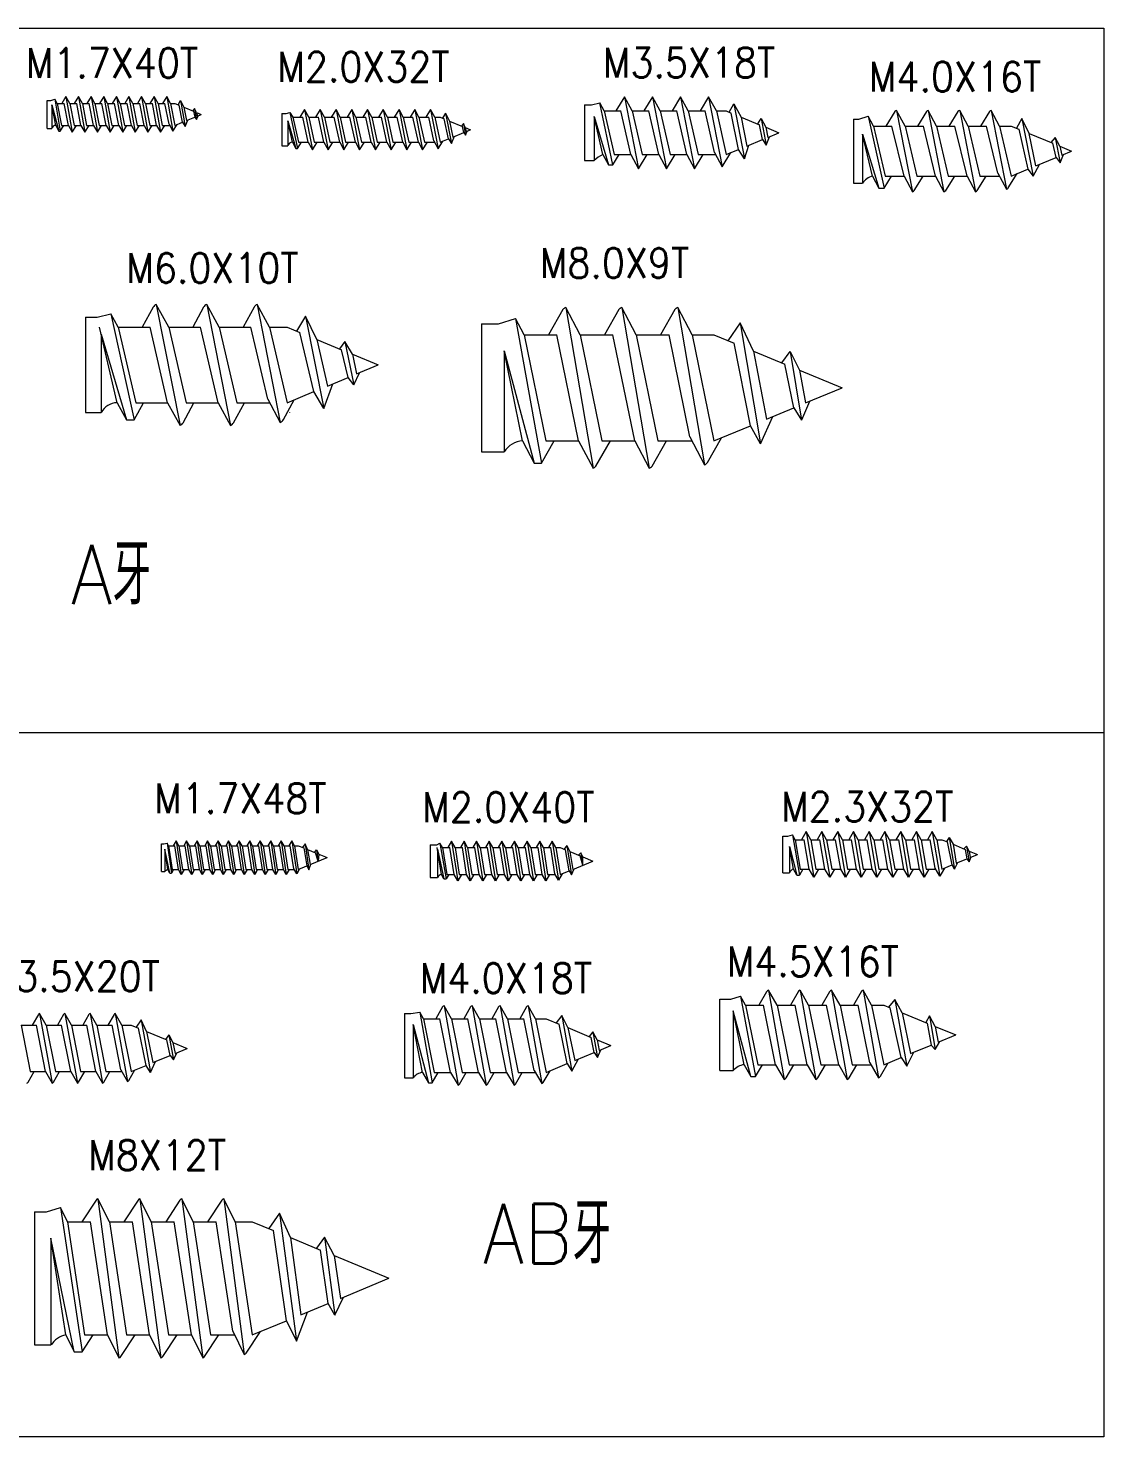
# Model space of a CAD drawing. Header units: millimetres. Extents: x 1190 to 1493, y 468 to 700.
# Drawn here: x 1227.9 to 1282, y 468.5 to 539.4 of the extents above; entities that cross this region are included whole.
import ezdxf

# ---------------------------------------------------------------- set-up
doc = ezdxf.new("R2010")
doc.units = ezdxf.units.MM
doc.styles.add('数字', font='txt.shx', dxfattribs={"width": 0.9, "height": 3, "bigfont": 'gbcbig.shx'})

msp = doc.modelspace()

# ---------------------------------------------------------------- linework, layer by layer
at = {"lineweight": 5, "ltscale": 0.5}
for p, q in [((1228.817, 535.752), (1229, 535.752)), ((1228.817, 534.352), (1228.817, 535.752)), ((1229, 535.752), (1229.193, 535.821)), ((1229.193, 535.821), (1229.473, 534.211)), ((1229.314, 535.602), (1229.664, 535.602)), ((1229.314, 535.602), (1229.529, 534.502)), ((1229.879, 534.502), (1229.664, 535.602)), ((1229.756, 535.952), (1230.073, 534.152)), ((1229.949, 535.602), (1230.299, 535.602)), ((1229.949, 535.602), (1230.164, 534.502)), ((1230.514, 534.502), (1230.299, 535.602)), ((1230.391, 535.952), (1230.708, 534.152)), ((1230.584, 535.602), (1230.934, 535.602)), ((1230.584, 535.602), (1230.799, 534.502)), ((1231.149, 534.502), (1230.934, 535.602)), ((1231.026, 535.952), (1231.343, 534.152)), ((1231.219, 535.602), (1231.434, 534.502)), ((1231.219, 535.602), (1231.569, 535.602)), ((1231.784, 534.502), (1231.569, 535.602)), ((1231.661, 535.952), (1231.978, 534.152)), ((1231.854, 535.602), (1232.204, 535.602)), ((1231.854, 535.602), (1232.069, 534.502)), ((1232.419, 534.502), (1232.204, 535.602)), ((1232.296, 535.952), (1232.613, 534.152)), ((1232.489, 535.602), (1232.839, 535.602)), ((1232.489, 535.602), (1232.704, 534.502)), ((1233.054, 534.502), (1232.839, 535.602)), ((1232.931, 535.952), (1233.248, 534.152)), ((1233.124, 535.602), (1233.339, 534.502)), ((1233.124, 535.602), (1233.474, 535.602)), ((1233.689, 534.502), (1233.474, 535.602)), ((1233.566, 535.952), (1233.883, 534.152)), ((1233.759, 535.602), (1234.109, 535.602)), ((1233.759, 535.602), (1233.974, 534.502)), ((1234.324, 534.502), (1234.109, 535.602)), ((1234.201, 535.952), (1234.518, 534.152)), ((1234.394, 535.602), (1234.744, 535.602)), ((1234.394, 535.602), (1234.609, 534.502)), ((1234.949, 534.555), (1234.744, 535.602)), ((1234.836, 535.952), (1235.144, 534.203)), ((1235.029, 535.602), (1235.244, 534.502)), ((1235.029, 535.602), (1235.244, 535.602)), ((1235.244, 535.602), (1235.46, 535.513)), ((1235.401, 535.537), (1235.527, 535.759)), ((1235.527, 535.759), (1235.758, 534.451)), ((1235.527, 535.759), (1235.695, 535.415)), ((1256.218, 535.528), (1256.633, 535.635)), ((1257.291, 532.513), (1256.633, 535.635)), ((1257.878, 535.938), (1258.583, 532.318)), ((1259.289, 535.938), (1259.994, 532.318)), ((1260.7, 535.938), (1261.405, 532.318)), ((1262.111, 535.938), (1262.797, 532.418)), ((1263.146, 535.167), (1263.381, 535.588)), ((1263.381, 535.588), (1263.922, 532.81)), ((1263.381, 535.588), (1263.742, 534.92)), ((1229.244, 534.502), (1229.044, 535.529)), ((1229.044, 535.529), (1229.044, 534.352)), ((1229.044, 535.529), (1229.405, 534.211)), ((1235.629, 534.662), (1235.46, 535.513)), ((1235.695, 535.415), (1236.187, 535.211)), ((1235.695, 535.415), (1235.819, 534.74)), ((1235.819, 534.74), (1236.249, 534.919)), ((1236.235, 535.347), (1236.148, 535.228)), ((1236.187, 535.211), (1236.249, 534.919)), ((1236.235, 535.347), (1236.333, 534.792)), ((1236.335, 535.15), (1236.235, 535.347)), ((1236.249, 534.919), (1236.333, 534.792)), ((1236.333, 534.792), (1236.416, 534.988)), ((1236.335, 535.15), (1236.572, 535.052)), ((1236.335, 535.15), (1236.372, 534.969)), ((1236.372, 534.969), (1236.572, 535.052)), ((1240.621, 535.094), (1240.846, 535.094)), ((1240.621, 535.094), (1240.621, 533.474)), ((1240.846, 535.094), (1241.025, 535.154)), ((1241.025, 535.154), (1241.187, 534.914)), ((1241.025, 535.154), (1241.413, 533.333)), ((1241.187, 534.914), (1241.678, 534.914)), ((1241.187, 534.914), (1241.46, 533.654)), ((1241.952, 533.654), (1241.678, 534.914)), ((1241.768, 535.304), (1242.164, 533.264)), ((1241.98, 534.914), (1242.471, 534.914)), ((1241.98, 534.914), (1242.253, 533.654)), ((1242.745, 533.654), (1242.471, 534.914)), ((1242.561, 535.304), (1242.957, 533.264)), ((1242.773, 534.914), (1243.264, 534.914)), ((1242.773, 534.914), (1243.046, 533.654)), ((1243.538, 533.654), (1243.264, 534.914)), ((1243.354, 535.304), (1243.75, 533.264)), ((1243.566, 534.914), (1243.839, 533.654)), ((1243.566, 534.914), (1244.057, 534.914)), ((1244.331, 533.654), (1244.057, 534.914)), ((1244.147, 535.304), (1244.543, 533.264)), ((1244.359, 534.914), (1244.85, 534.914)), ((1244.359, 534.914), (1244.632, 533.654)), ((1245.124, 533.654), (1244.85, 534.914)), ((1244.94, 535.304), (1245.336, 533.264)), ((1245.152, 534.914), (1245.643, 534.914)), ((1245.152, 534.914), (1245.425, 533.654)), ((1245.917, 533.654), (1245.643, 534.914)), ((1245.733, 535.304), (1246.129, 533.264)), ((1245.945, 534.914), (1246.218, 533.654)), ((1245.945, 534.914), (1246.436, 534.914)), ((1246.71, 533.654), (1246.436, 534.914)), ((1246.526, 535.304), (1246.922, 533.264)), ((1246.738, 534.914), (1247.229, 534.914)), ((1246.738, 534.914), (1247.011, 533.654)), ((1247.503, 533.654), (1247.229, 534.914)), ((1247.319, 535.304), (1247.715, 533.264)), ((1247.531, 534.914), (1248.022, 534.914)), ((1247.531, 534.914), (1247.804, 533.654)), ((1248.282, 533.717), (1248.022, 534.914)), ((1248.112, 535.304), (1248.497, 533.323)), ((1248.324, 534.914), (1248.597, 533.654)), ((1248.324, 534.914), (1248.597, 534.914)), ((1248.597, 534.914), (1248.804, 534.829)), ((1248.872, 535.108), (1248.716, 534.865)), ((1248.872, 535.108), (1249.169, 533.581)), ((1248.872, 535.108), (1249.065, 534.721)), ((1255.858, 535.528), (1256.218, 535.528)), ((1255.858, 535.528), (1255.858, 532.728)), ((1256.784, 533.028), (1256.348, 534.953)), ((1256.348, 534.953), (1256.348, 532.728)), ((1256.348, 534.953), (1257.066, 532.513)), ((1256.856, 535.228), (1257.697, 535.228)), ((1256.856, 535.228), (1257.354, 533.028)), ((1258.195, 533.028), (1257.697, 535.228)), ((1258.267, 535.228), (1259.108, 535.228)), ((1258.267, 535.228), (1258.765, 533.028)), ((1259.606, 533.028), (1259.108, 535.228)), ((1259.678, 535.228), (1260.176, 533.028)), ((1259.678, 535.228), (1260.519, 535.228)), ((1261.017, 533.028), (1260.519, 535.228)), ((1261.089, 535.228), (1261.587, 533.028)), ((1261.089, 535.228), (1261.93, 535.228)), ((1262.403, 533.138), (1261.93, 535.228)), ((1262.5, 535.228), (1262.998, 533.028)), ((1262.5, 535.228), (1262.998, 535.228)), ((1262.998, 535.228), (1263.252, 535.123)), ((1263.623, 533.287), (1263.252, 535.123)), ((1263.742, 534.92), (1264.67, 534.536)), ((1263.742, 534.92), (1264.029, 533.455)), ((1269.668, 534.817), (1270.151, 534.959)), ((1270.415, 534.467), (1270.151, 534.959)), ((1270.151, 534.959), (1270.95, 531.342)), ((1271.49, 535.194), (1271.038, 534.467)), ((1271.578, 535.257), (1272.371, 531.157)), ((1272.002, 534.467), (1271.578, 535.257)), ((1273.077, 535.194), (1272.625, 534.467)), ((1273.165, 535.257), (1273.958, 531.157)), ((1273.589, 534.467), (1273.165, 535.257)), ((1274.664, 535.194), (1274.212, 534.467)), ((1274.752, 535.257), (1275.545, 531.157)), ((1275.176, 534.467), (1274.752, 535.257)), ((1276.251, 535.194), (1275.799, 534.467)), ((1276.339, 535.257), (1277.107, 531.285)), ((1276.763, 534.467), (1276.339, 535.257)), ((1228.817, 534.352), (1229.044, 534.352)), ((1229.405, 534.211), (1229.473, 534.211)), ((1229.529, 534.502), (1229.879, 534.502)), ((1230.164, 534.502), (1230.514, 534.502)), ((1230.799, 534.502), (1231.149, 534.502)), ((1231.434, 534.502), (1231.784, 534.502)), ((1232.069, 534.502), (1232.419, 534.502)), ((1232.704, 534.502), (1233.054, 534.502)), ((1233.339, 534.502), (1233.689, 534.502)), ((1233.974, 534.502), (1234.324, 534.502)), ((1234.609, 534.502), (1234.978, 534.502)), ((1235.244, 534.502), (1235.629, 534.662)), ((1235.629, 534.662), (1235.758, 534.451)), ((1235.758, 534.451), (1235.889, 534.77)), ((1241.159, 533.654), (1240.926, 534.728)), ((1240.926, 534.728), (1240.926, 533.474)), ((1240.926, 534.728), (1241.333, 533.333)), ((1249.02, 533.829), (1248.804, 534.829)), ((1249.065, 534.721), (1249.721, 534.449)), ((1249.065, 534.721), (1249.229, 533.916)), ((1249.229, 533.916), (1249.794, 534.15)), ((1249.766, 534.588), (1249.679, 534.466)), ((1249.794, 534.15), (1249.721, 534.449)), ((1249.766, 534.588), (1249.878, 534.015)), ((1249.861, 534.391), (1249.766, 534.588)), ((1249.794, 534.15), (1249.878, 534.015)), ((1249.861, 534.391), (1250.118, 534.284)), ((1249.861, 534.391), (1249.904, 534.195)), ((1249.878, 534.015), (1249.951, 534.215)), ((1249.904, 534.195), (1250.118, 534.284)), ((1264.584, 534.571), (1264.75, 534.844)), ((1264.831, 533.787), (1264.67, 534.536)), ((1264.75, 534.844), (1265.01, 533.506)), ((1264.75, 534.844), (1264.984, 534.406)), ((1264.984, 534.406), (1265.654, 534.128)), ((1264.984, 534.406), (1265.093, 533.896)), ((1269.4, 534.817), (1269.668, 534.817)), ((1269.4, 534.817), (1269.4, 531.597)), ((1270.415, 534.467), (1271.34, 534.467)), ((1270.415, 534.467), (1270.998, 531.947)), ((1271.948, 531.947), (1271.34, 534.467)), ((1272.002, 534.467), (1272.585, 531.947)), ((1272.002, 534.467), (1272.927, 534.467)), ((1273.535, 531.947), (1272.927, 534.467)), ((1273.589, 534.467), (1274.172, 531.947)), ((1273.589, 534.467), (1274.514, 534.467)), ((1275.122, 531.947), (1274.514, 534.467)), ((1275.176, 534.467), (1275.759, 531.947)), ((1275.176, 534.467), (1276.101, 534.467)), ((1276.673, 532.096), (1276.101, 534.467)), ((1276.763, 534.467), (1277.346, 531.947)), ((1276.763, 534.467), (1277.346, 534.467)), ((1277.346, 534.467), (1277.731, 534.307)), ((1277.882, 534.841), (1277.61, 534.358)), ((1277.731, 534.307), (1278.181, 532.292)), ((1277.882, 534.841), (1278.443, 531.94)), ((1278.248, 534.093), (1277.882, 534.841)), ((1240.621, 533.474), (1240.926, 533.474)), ((1241.46, 533.654), (1241.952, 533.654)), ((1242.253, 533.654), (1242.745, 533.654)), ((1243.046, 533.654), (1243.538, 533.654)), ((1243.839, 533.654), (1244.331, 533.654)), ((1244.632, 533.654), (1245.124, 533.654)), ((1245.425, 533.654), (1245.917, 533.654)), ((1246.218, 533.654), (1246.71, 533.654)), ((1247.011, 533.654), (1247.503, 533.654)), ((1247.804, 533.654), (1248.316, 533.654)), ((1248.597, 533.654), (1249.02, 533.829)), ((1249.02, 533.829), (1249.169, 533.581)), ((1249.169, 533.581), (1249.319, 533.953)), ((1263.922, 532.81), (1264.137, 533.5)), ((1264.029, 533.455), (1264.831, 533.787)), ((1264.831, 533.787), (1265.01, 533.506)), ((1265.01, 533.506), (1265.172, 533.929)), ((1265.093, 533.896), (1265.654, 534.128)), ((1270.361, 531.947), (1269.85, 534.063)), ((1269.85, 534.063), (1269.85, 531.597)), ((1269.85, 534.063), (1270.685, 531.342)), ((1278.248, 534.093), (1279.434, 533.602)), ((1278.588, 532.461), (1278.248, 534.093)), ((1279.556, 533.894), (1279.342, 533.64)), ((1279.602, 532.881), (1279.434, 533.602)), ((1279.556, 533.894), (1279.804, 532.614)), ((1279.789, 533.455), (1279.556, 533.894)), ((1279.789, 533.455), (1280.388, 533.207)), ((1279.789, 533.455), (1279.901, 533.005)), ((1241.333, 533.333), (1241.413, 533.333)), ((1255.858, 532.728), (1256.348, 532.728)), ((1257.354, 533.028), (1258.195, 533.028)), ((1258.765, 533.028), (1259.606, 533.028)), ((1260.176, 533.028), (1261.017, 533.028)), ((1261.587, 533.028), (1262.463, 533.028)), ((1262.998, 533.028), (1263.623, 533.287)), ((1263.922, 532.81), (1263.623, 533.287)), ((1278.588, 532.461), (1279.602, 532.881)), ((1279.602, 532.881), (1279.804, 532.614)), ((1279.804, 532.614), (1279.977, 533.036)), ((1279.901, 533.005), (1280.388, 533.207)), ((1257.066, 532.513), (1257.291, 532.513)), ((1276.673, 532.096), (1277.107, 531.285)), ((1277.196, 531.348), (1277.647, 532.075)), ((1277.346, 531.947), (1278.181, 532.292)), ((1278.181, 532.292), (1278.443, 531.94)), ((1278.443, 531.94), (1278.772, 532.537)), ((1269.4, 531.597), (1269.85, 531.597)), ((1270.361, 531.947), (1270.685, 531.342)), ((1270.685, 531.342), (1270.95, 531.342)), ((1270.95, 531.342), (1271.324, 531.947)), ((1270.998, 531.947), (1271.948, 531.947)), ((1271.948, 531.947), (1272.371, 531.157)), ((1272.46, 531.219), (1272.911, 531.947)), ((1272.585, 531.947), (1273.535, 531.947)), ((1273.535, 531.947), (1273.958, 531.157)), ((1274.047, 531.219), (1274.498, 531.947)), ((1274.172, 531.947), (1275.122, 531.947)), ((1275.122, 531.947), (1275.545, 531.157)), ((1275.634, 531.219), (1276.085, 531.947)), ((1275.759, 531.947), (1276.753, 531.947)), ((1231.334, 524.841), (1232.024, 525.007)), ((1232.39, 524.337), (1232.024, 525.007)), ((1232.024, 525.007), (1233.194, 519.672)), ((1234.147, 525.345), (1233.601, 524.337)), ((1234.303, 525.487), (1235.501, 519.387)), ((1234.93, 524.337), (1234.303, 525.487)), ((1236.687, 525.345), (1236.141, 524.337)), ((1236.843, 525.487), (1238.041, 519.387)), ((1237.47, 524.337), (1236.843, 525.487)), ((1239.227, 525.345), (1238.681, 524.337)), ((1239.383, 525.487), (1240.55, 519.543)), ((1240.01, 524.337), (1239.383, 525.487)), ((1254.773, 525.222), (1254.049, 523.953)), ((1254.922, 525.333), (1256.291, 517.233)), ((1255.646, 523.953), (1254.922, 525.333)), ((1257.595, 525.222), (1256.871, 523.953)), ((1257.744, 525.333), (1259.113, 517.233)), ((1258.468, 523.953), (1257.744, 525.333)), ((1260.417, 525.222), (1259.693, 523.953)), ((1260.566, 525.333), (1261.905, 517.411)), ((1261.29, 523.953), (1260.566, 525.333)), ((1230.74, 524.837), (1231.335, 524.837)), ((1230.74, 524.837), (1230.74, 520.037)), ((1231.335, 524.837), (1231.334, 524.841)), ((1232.334, 520.537), (1231.451, 524.337)), ((1232.39, 524.337), (1233.991, 524.337)), ((1232.39, 524.337), (1233.273, 520.537)), ((1233.875, 524.837), (1233.874, 524.841)), ((1234.874, 520.537), (1233.991, 524.337)), ((1234.93, 524.337), (1236.531, 524.337)), ((1234.93, 524.337), (1235.813, 520.537)), ((1236.415, 524.837), (1236.414, 524.841)), ((1237.414, 520.537), (1236.531, 524.337)), ((1237.47, 524.337), (1238.353, 520.537)), ((1237.47, 524.337), (1239.071, 524.337)), ((1238.955, 524.837), (1238.954, 524.841)), ((1239.914, 520.711), (1239.071, 524.337)), ((1240.01, 524.337), (1240.893, 520.537)), ((1240.01, 524.337), (1240.893, 524.337)), ((1240.893, 524.337), (1241.539, 524.069)), ((1241.821, 524.886), (1241.36, 524.144)), ((1241.821, 524.886), (1242.733, 520.246)), ((1242.381, 523.721), (1241.821, 524.886)), ((1250.68, 524.503), (1251.541, 524.503)), ((1250.68, 524.503), (1250.68, 518.063)), ((1251.541, 524.503), (1252.391, 524.778)), ((1252.824, 523.953), (1252.391, 524.778)), ((1252.391, 524.778), (1253.7, 517.487)), ((1263.693, 524.563), (1263.087, 523.66)), ((1263.693, 524.563), (1264.722, 518.47)), ((1264.368, 523.13), (1263.693, 524.563)), ((1231.533, 523.984), (1231.533, 520.037)), ((1231.533, 523.984), (1232.806, 519.672)), ((1242.245, 521.097), (1241.539, 524.069)), ((1242.381, 523.721), (1243.635, 523.201)), ((1242.381, 523.721), (1242.918, 521.376)), ((1243.79, 523.615), (1243.531, 523.244)), ((1243.79, 523.615), (1244.245, 521.441)), ((1244.178, 522.976), (1243.79, 523.615)), ((1252.824, 523.953), (1254.475, 523.953)), ((1252.824, 523.953), (1253.916, 518.613)), ((1255.567, 518.613), (1254.475, 523.953)), ((1255.646, 523.953), (1257.297, 523.953)), ((1255.646, 523.953), (1256.738, 518.613)), ((1258.389, 518.613), (1257.297, 523.953)), ((1258.468, 523.953), (1260.119, 523.953)), ((1258.468, 523.953), (1259.56, 518.613)), ((1261.17, 518.811), (1260.119, 523.953)), ((1261.29, 523.953), (1262.382, 518.613)), ((1261.29, 523.953), (1262.382, 523.953)), ((1262.382, 523.953), (1263.401, 523.53)), ((1264.225, 519.376), (1263.401, 523.53)), ((1243.967, 521.81), (1243.635, 523.201)), ((1244.178, 522.976), (1245.48, 522.437)), ((1244.178, 522.976), (1244.391, 521.986)), ((1252.745, 518.613), (1251.819, 523.143)), ((1251.819, 523.143), (1251.819, 518.063)), ((1251.819, 523.143), (1253.335, 517.487)), ((1264.368, 523.13), (1265.941, 522.478)), ((1264.368, 523.13), (1265.031, 519.71)), ((1265.789, 522.542), (1266.211, 523.115)), ((1266.211, 523.115), (1266.794, 519.664)), ((1266.211, 523.115), (1266.692, 522.167)), ((1244.391, 521.986), (1245.48, 522.437)), ((1266.409, 520.281), (1265.941, 522.478)), ((1266.692, 522.167), (1268.828, 521.283)), ((1266.692, 522.167), (1266.991, 520.522)), ((1242.733, 520.246), (1243.186, 521.487)), ((1242.918, 521.376), (1243.967, 521.81)), ((1244.245, 521.441), (1243.967, 521.81)), ((1244.245, 521.441), (1244.535, 522.046)), ((1239.914, 520.711), (1240.55, 519.543)), ((1240.706, 519.685), (1241.247, 520.684)), ((1240.893, 520.537), (1242.245, 521.097)), ((1242.733, 520.246), (1242.245, 521.097)), ((1266.991, 520.522), (1268.828, 521.283)), ((1230.74, 520.037), (1231.533, 520.037)), ((1232.334, 520.537), (1232.806, 519.672)), ((1233.194, 519.672), (1233.663, 520.537)), ((1233.273, 520.537), (1234.874, 520.537)), ((1233.389, 520.037), (1233.39, 520.033)), ((1234.874, 520.537), (1235.501, 519.387)), ((1235.657, 519.529), (1236.203, 520.537)), ((1235.813, 520.537), (1237.414, 520.537)), ((1235.929, 520.037), (1235.93, 520.033)), ((1237.414, 520.537), (1238.041, 519.387)), ((1238.197, 519.529), (1238.743, 520.537)), ((1238.353, 520.537), (1240.009, 520.537)), ((1238.469, 520.037), (1238.47, 520.033)), ((1241.009, 520.037), (1241.01, 520.033)), ((1265.031, 519.71), (1266.409, 520.281)), ((1266.409, 520.281), (1266.794, 519.664)), ((1267.187, 520.603), (1266.794, 519.664)), ((1232.806, 519.672), (1233.194, 519.672)), ((1262.382, 518.613), (1264.225, 519.376)), ((1264.722, 518.47), (1264.225, 519.376)), ((1264.722, 518.47), (1265.341, 519.838)), ((1252.745, 518.613), (1253.335, 517.487)), ((1253.7, 517.487), (1254.342, 518.613)), ((1253.916, 518.613), (1255.567, 518.613)), ((1255.567, 518.613), (1256.291, 517.233)), ((1256.44, 517.343), (1257.164, 518.613)), ((1256.738, 518.613), (1258.389, 518.613)), ((1258.389, 518.613), (1259.113, 517.233)), ((1259.262, 517.343), (1259.986, 518.613)), ((1259.56, 518.613), (1261.274, 518.613)), ((1261.17, 518.811), (1261.905, 517.411)), ((1262.054, 517.522), (1262.767, 518.772)), ((1250.68, 518.063), (1251.819, 518.063)), ((1253.335, 517.487), (1253.7, 517.487)), ((1265.851, 498.71), (1266.097, 498.71)), ((1265.851, 496.87), (1265.851, 498.71)), ((1266.097, 498.71), (1266.328, 498.77)), ((1266.328, 498.77), (1266.684, 496.75)), ((1267.023, 498.94), (1267.413, 496.64)), ((1267.816, 498.94), (1268.206, 496.64)), ((1268.609, 498.94), (1268.999, 496.64)), ((1269.402, 498.94), (1269.792, 496.64)), ((1270.195, 498.94), (1270.585, 496.64)), ((1270.988, 498.94), (1271.378, 496.64)), ((1271.781, 498.94), (1272.171, 496.64)), ((1272.574, 498.94), (1272.964, 496.64)), ((1273.367, 498.94), (1273.748, 496.694)), ((1234.575, 498.33), (1234.688, 498.33)), ((1234.575, 496.93), (1234.575, 498.33)), ((1234.688, 498.33), (1234.847, 498.355)), ((1234.887, 497.03), (1234.73, 498.057)), ((1234.73, 498.057), (1234.73, 496.93)), ((1234.994, 496.846), (1234.73, 498.057)), ((1234.847, 498.355), (1235.07, 496.846)), ((1234.919, 498.23), (1235.232, 498.23)), ((1234.919, 498.23), (1235.103, 497.03)), ((1235.416, 497.03), (1235.232, 498.23)), ((1235.304, 498.48), (1235.561, 496.78)), ((1235.448, 498.23), (1235.761, 498.23)), ((1235.448, 498.23), (1235.632, 497.03)), ((1235.945, 497.03), (1235.761, 498.23)), ((1235.833, 498.48), (1236.09, 496.78)), ((1235.977, 498.23), (1236.29, 498.23)), ((1235.977, 498.23), (1236.161, 497.03)), ((1236.474, 497.03), (1236.29, 498.23)), ((1236.362, 498.48), (1236.619, 496.78)), ((1236.506, 498.23), (1236.69, 497.03)), ((1236.506, 498.23), (1236.819, 498.23)), ((1237.003, 497.03), (1236.819, 498.23)), ((1236.891, 498.48), (1237.148, 496.78)), ((1237.035, 498.23), (1237.348, 498.23)), ((1237.035, 498.23), (1237.219, 497.03)), ((1237.532, 497.03), (1237.348, 498.23)), ((1237.42, 498.48), (1237.677, 496.78)), ((1237.564, 498.23), (1237.877, 498.23)), ((1237.564, 498.23), (1237.748, 497.03)), ((1238.061, 497.03), (1237.877, 498.23)), ((1237.949, 498.48), (1238.206, 496.78)), ((1238.093, 498.23), (1238.277, 497.03)), ((1238.093, 498.23), (1238.406, 498.23)), ((1238.59, 497.03), (1238.406, 498.23)), ((1238.478, 498.48), (1238.735, 496.78)), ((1238.622, 498.23), (1238.935, 498.23)), ((1238.622, 498.23), (1238.806, 497.03)), ((1239.119, 497.03), (1238.935, 498.23)), ((1239.007, 498.48), (1239.264, 496.78)), ((1239.151, 498.23), (1239.464, 498.23)), ((1239.151, 498.23), (1239.335, 497.03)), ((1239.648, 497.03), (1239.464, 498.23)), ((1239.536, 498.48), (1239.793, 496.78)), ((1239.68, 498.23), (1239.864, 497.03)), ((1239.68, 498.23), (1239.993, 498.23)), ((1240.177, 497.03), (1239.993, 498.23)), ((1240.065, 498.48), (1240.322, 496.78)), ((1240.209, 498.23), (1240.522, 498.23)), ((1240.209, 498.23), (1240.393, 497.03)), ((1240.706, 497.03), (1240.522, 498.23)), ((1240.594, 498.48), (1240.851, 496.78)), ((1240.738, 498.23), (1241.051, 498.23)), ((1240.738, 498.23), (1240.922, 497.03)), ((1241.231, 497.06), (1241.051, 498.23)), ((1241.123, 498.48), (1241.375, 496.81)), ((1241.267, 498.23), (1241.451, 497.03)), ((1241.267, 498.23), (1241.451, 498.23)), ((1241.451, 498.23), (1241.725, 498.117)), ((1241.795, 498.318), (1241.667, 498.141)), ((1241.725, 498.117), (1241.881, 497.208)), ((1241.795, 498.318), (1241.992, 497.014)), ((1241.926, 498.033), (1241.795, 498.318)), ((1241.926, 498.033), (1242.329, 497.867)), ((1241.926, 498.033), (1242.049, 497.278)), ((1242.27, 497.891), (1242.369, 498.016)), ((1242.369, 498.016), (1242.456, 497.446)), ((1242.369, 498.016), (1242.481, 497.804)), ((1248.099, 498.275), (1248.423, 498.275)), ((1248.099, 498.275), (1248.099, 496.635)), ((1248.423, 498.275), (1248.588, 498.348)), ((1248.659, 496.775), (1248.445, 498.135)), ((1248.458, 498.049), (1248.458, 496.635)), ((1248.458, 498.049), (1248.783, 496.56)), ((1248.588, 498.348), (1248.905, 496.56)), ((1248.711, 498.135), (1249.08, 498.135)), ((1248.711, 498.135), (1248.926, 496.775)), ((1249.294, 496.775), (1249.08, 498.135)), ((1249.162, 498.455), (1249.479, 496.455)), ((1249.346, 498.135), (1249.715, 498.135)), ((1249.346, 498.135), (1249.561, 496.775)), ((1249.929, 496.775), (1249.715, 498.135)), ((1249.797, 498.455), (1250.114, 496.455)), ((1249.981, 498.135), (1250.35, 498.135)), ((1249.981, 498.135), (1250.196, 496.775)), ((1250.564, 496.775), (1250.35, 498.135)), ((1250.432, 498.455), (1250.749, 496.455)), ((1250.616, 498.135), (1250.831, 496.775)), ((1250.616, 498.135), (1250.985, 498.135)), ((1251.199, 496.775), (1250.985, 498.135)), ((1251.067, 498.455), (1251.384, 496.455)), ((1251.251, 498.135), (1251.62, 498.135)), ((1251.251, 498.135), (1251.466, 496.775)), ((1251.834, 496.775), (1251.62, 498.135)), ((1251.702, 498.455), (1252.019, 496.455)), ((1251.886, 498.135), (1252.255, 498.135)), ((1251.886, 498.135), (1252.101, 496.775)), ((1252.469, 496.775), (1252.255, 498.135)), ((1252.337, 498.455), (1252.654, 496.455)), ((1252.521, 498.135), (1252.736, 496.775)), ((1252.521, 498.135), (1252.89, 498.135)), ((1253.104, 496.775), (1252.89, 498.135)), ((1252.972, 498.455), (1253.289, 496.455)), ((1253.156, 498.135), (1253.525, 498.135)), ((1253.156, 498.135), (1253.371, 496.775)), ((1253.739, 496.775), (1253.525, 498.135)), ((1253.607, 498.455), (1253.924, 496.455)), ((1253.791, 498.135), (1254.16, 498.135)), ((1253.791, 498.135), (1254.006, 496.775)), ((1254.368, 496.816), (1254.16, 498.135)), ((1254.242, 498.455), (1254.552, 496.496)), ((1254.426, 498.135), (1254.641, 496.775)), ((1254.426, 498.135), (1254.641, 498.135)), ((1254.641, 498.135), (1254.903, 498.026)), ((1254.975, 498.245), (1254.847, 498.049)), ((1255.093, 496.962), (1254.903, 498.026)), ((1254.975, 498.245), (1255.21, 496.762)), ((1254.975, 498.245), (1255.12, 497.936)), ((1266.383, 497.05), (1266.186, 498.192)), ((1266.186, 498.192), (1266.186, 496.87)), ((1266.186, 498.192), (1266.557, 496.75)), ((1266.466, 498.53), (1266.921, 498.53)), ((1266.466, 498.53), (1266.722, 497.05)), ((1267.176, 497.05), (1266.921, 498.53)), ((1267.259, 498.53), (1267.714, 498.53)), ((1267.259, 498.53), (1267.515, 497.05)), ((1267.969, 497.05), (1267.714, 498.53)), ((1268.052, 498.53), (1268.507, 498.53)), ((1268.052, 498.53), (1268.308, 497.05)), ((1268.762, 497.05), (1268.507, 498.53)), ((1268.845, 498.53), (1269.101, 497.05)), ((1268.845, 498.53), (1269.3, 498.53)), ((1269.555, 497.05), (1269.3, 498.53)), ((1269.638, 498.53), (1270.093, 498.53)), ((1269.638, 498.53), (1269.894, 497.05)), ((1270.348, 497.05), (1270.093, 498.53)), ((1270.431, 498.53), (1270.687, 497.05)), ((1270.431, 498.53), (1270.886, 498.53)), ((1271.141, 497.05), (1270.886, 498.53)), ((1271.224, 498.53), (1271.48, 497.05)), ((1271.224, 498.53), (1271.679, 498.53)), ((1271.934, 497.05), (1271.679, 498.53)), ((1272.017, 498.53), (1272.472, 498.53)), ((1272.017, 498.53), (1272.273, 497.05)), ((1272.727, 497.05), (1272.472, 498.53)), ((1272.81, 498.53), (1273.265, 498.53)), ((1272.81, 498.53), (1273.066, 497.05)), ((1273.511, 497.105), (1273.265, 498.53)), ((1273.603, 498.53), (1273.859, 497.05)), ((1273.603, 498.53), (1273.859, 498.53)), ((1273.859, 498.53), (1274.137, 498.415)), ((1274.226, 498.639), (1274.08, 498.438)), ((1274.372, 497.263), (1274.137, 498.415)), ((1274.226, 498.639), (1274.497, 497.047)), ((1274.226, 498.639), (1274.42, 498.298)), ((1274.42, 498.298), (1275.033, 498.044)), ((1274.42, 498.298), (1274.574, 497.346)), ((1275.094, 498.197), (1274.953, 498.077)), ((1275.033, 498.044), (1275.11, 497.568)), ((1275.094, 498.197), (1275.228, 497.41)), ((1275.236, 497.959), (1275.094, 498.197)), ((1241.992, 497.014), (1242.091, 497.295)), ((1242.049, 497.278), (1242.9, 497.63)), ((1242.456, 497.446), (1242.329, 497.867)), ((1242.481, 497.804), (1242.456, 497.446)), ((1242.481, 497.804), (1242.9, 497.63)), ((1255.12, 497.936), (1255.649, 497.717)), ((1255.12, 497.936), (1255.268, 497.035)), ((1255.268, 497.035), (1256.282, 497.455)), ((1255.564, 497.752), (1255.67, 497.863)), ((1255.775, 497.245), (1255.649, 497.717)), ((1255.67, 497.863), (1255.769, 497.242)), ((1255.787, 497.66), (1255.67, 497.863)), ((1255.775, 497.245), (1255.787, 497.66)), ((1255.787, 497.66), (1256.282, 497.455)), ((1273.859, 497.05), (1274.372, 497.263)), ((1274.497, 497.047), (1274.372, 497.263)), ((1274.497, 497.047), (1274.658, 497.381)), ((1274.574, 497.346), (1275.11, 497.568)), ((1275.11, 497.568), (1275.228, 497.41)), ((1275.228, 497.41), (1275.337, 497.662)), ((1275.236, 497.959), (1275.645, 497.79)), ((1275.236, 497.959), (1275.273, 497.636)), ((1275.273, 497.636), (1275.645, 497.79)), ((1234.575, 496.93), (1234.73, 496.93)), ((1234.994, 496.846), (1235.07, 496.846)), ((1235.103, 497.03), (1235.416, 497.03)), ((1235.632, 497.03), (1235.945, 497.03)), ((1236.161, 497.03), (1236.474, 497.03)), ((1236.69, 497.03), (1237.003, 497.03)), ((1237.219, 497.03), (1237.532, 497.03)), ((1237.748, 497.03), (1238.061, 497.03)), ((1238.277, 497.03), (1238.59, 497.03)), ((1238.806, 497.03), (1239.119, 497.03)), ((1239.335, 497.03), (1239.648, 497.03)), ((1239.864, 497.03), (1240.177, 497.03)), ((1240.393, 497.03), (1240.706, 497.03)), ((1240.922, 497.03), (1241.248, 497.03)), ((1241.451, 497.03), (1241.881, 497.208)), ((1241.881, 497.208), (1241.992, 497.014)), ((1248.099, 496.635), (1248.458, 496.635)), ((1248.783, 496.56), (1248.905, 496.56)), ((1248.926, 496.775), (1249.294, 496.775)), ((1249.561, 496.775), (1249.929, 496.775)), ((1250.196, 496.775), (1250.564, 496.775)), ((1250.831, 496.775), (1251.199, 496.775)), ((1251.466, 496.775), (1251.834, 496.775)), ((1252.101, 496.775), (1252.469, 496.775)), ((1252.736, 496.775), (1253.104, 496.775)), ((1253.371, 496.775), (1253.739, 496.775)), ((1254.006, 496.775), (1254.391, 496.775)), ((1254.641, 496.775), (1255.093, 496.962)), ((1255.093, 496.962), (1255.21, 496.762)), ((1255.21, 496.762), (1255.344, 497.066)), ((1265.851, 496.87), (1266.186, 496.87)), ((1266.557, 496.75), (1266.684, 496.75)), ((1266.722, 497.05), (1267.176, 497.05)), ((1267.515, 497.05), (1267.969, 497.05)), ((1268.308, 497.05), (1268.762, 497.05)), ((1269.101, 497.05), (1269.555, 497.05)), ((1269.894, 497.05), (1270.348, 497.05)), ((1270.687, 497.05), (1271.141, 497.05)), ((1271.48, 497.05), (1271.934, 497.05)), ((1272.273, 497.05), (1272.727, 497.05)), ((1273.066, 497.05), (1273.543, 497.05)), ((1265.026, 490.87), (1264.639, 490.201)), ((1265.125, 490.951), (1265.918, 486.451)), ((1265.558, 490.201), (1265.125, 490.951)), ((1266.613, 490.87), (1266.226, 490.201)), ((1266.712, 490.951), (1267.505, 486.451)), ((1267.145, 490.201), (1266.712, 490.951)), ((1268.2, 490.87), (1267.813, 490.201)), ((1268.299, 490.951), (1269.092, 486.451)), ((1268.732, 490.201), (1268.299, 490.951)), ((1269.787, 490.87), (1269.4, 490.201)), ((1269.886, 490.951), (1270.662, 486.545)), ((1270.319, 490.201), (1269.886, 490.951)), ((1248.79, 490.165), (1249.495, 486.165)), ((1249.165, 489.515), (1248.79, 490.165)), ((1250.201, 490.165), (1250.906, 486.165)), ((1250.576, 489.515), (1250.201, 490.165)), ((1251.612, 490.165), (1252.317, 486.165)), ((1251.987, 489.515), (1251.612, 490.165)), ((1253.023, 490.165), (1253.713, 486.249)), ((1253.398, 489.515), (1253.023, 490.165)), ((1262.672, 490.501), (1263.226, 490.501)), ((1262.672, 486.901), (1262.672, 490.501)), ((1263.226, 490.501), (1263.711, 490.651)), ((1263.971, 490.201), (1263.711, 490.651)), ((1263.711, 490.651), (1264.474, 486.607)), ((1263.971, 490.201), (1264.874, 490.201)), ((1263.971, 490.201), (1264.582, 487.201)), ((1265.485, 487.201), (1264.874, 490.201)), ((1265.558, 490.201), (1266.461, 490.201)), ((1265.558, 490.201), (1266.169, 487.201)), ((1267.072, 487.201), (1266.461, 490.201)), ((1267.145, 490.201), (1268.048, 490.201)), ((1267.145, 490.201), (1267.756, 487.201)), ((1268.659, 487.201), (1268.048, 490.201)), ((1268.732, 490.201), (1269.343, 487.201)), ((1268.732, 490.201), (1269.635, 490.201)), ((1270.225, 487.301), (1269.635, 490.201)), ((1270.319, 490.201), (1270.93, 487.201)), ((1270.319, 490.201), (1270.93, 490.201)), ((1270.93, 490.201), (1271.254, 490.066)), ((1271.491, 490.487), (1271.171, 490.101)), ((1271.491, 490.487), (1272.083, 487.13)), ((1271.851, 489.819), (1271.491, 490.487)), ((1228.371, 489.727), (1228.063, 489.194)), ((1228.433, 489.774), (1229.064, 486.274)), ((1228.768, 489.194), (1228.433, 489.774)), ((1229.641, 489.727), (1229.333, 489.194)), ((1229.703, 489.774), (1230.334, 486.274)), ((1230.038, 489.194), (1229.703, 489.774)), ((1230.911, 489.727), (1230.603, 489.194)), ((1230.973, 489.774), (1231.604, 486.274)), ((1231.308, 489.194), (1230.973, 489.774)), ((1232.181, 489.727), (1231.873, 489.194)), ((1232.243, 489.774), (1232.86, 486.354)), ((1232.578, 489.194), (1232.243, 489.774)), ((1233.538, 489.467), (1233.295, 489.087)), ((1233.538, 489.467), (1234.017, 486.81)), ((1233.821, 488.869), (1233.538, 489.467)), ((1246.798, 489.785), (1247.118, 489.785)), ((1246.798, 489.785), (1246.798, 486.545)), ((1247.118, 489.785), (1247.566, 489.84)), ((1247.754, 489.515), (1247.566, 489.84)), ((1247.566, 489.84), (1248.192, 486.281)), ((1247.754, 489.515), (1248.583, 489.515)), ((1247.754, 489.515), (1248.291, 486.815)), ((1248.716, 490.109), (1248.373, 489.515)), ((1249.119, 486.815), (1248.583, 489.515)), ((1249.165, 489.515), (1249.994, 489.515)), ((1249.165, 489.515), (1249.702, 486.815)), ((1250.127, 490.109), (1249.784, 489.515)), ((1250.53, 486.815), (1249.994, 489.515)), ((1250.576, 489.515), (1251.113, 486.815)), ((1250.576, 489.515), (1251.405, 489.515)), ((1251.538, 490.109), (1251.195, 489.515)), ((1251.941, 486.815), (1251.405, 489.515)), ((1251.987, 489.515), (1252.816, 489.515)), ((1251.987, 489.515), (1252.524, 486.815)), ((1252.949, 490.109), (1252.606, 489.515)), ((1253.335, 486.904), (1252.816, 489.515)), ((1253.398, 489.515), (1253.935, 486.815)), ((1253.398, 489.515), (1253.935, 489.515)), ((1253.935, 489.515), (1254.584, 489.246)), ((1254.73, 489.676), (1254.436, 489.307)), ((1254.73, 489.676), (1255.222, 486.883)), ((1255.018, 489.066), (1254.73, 489.676)), ((1263.898, 487.201), (1263.344, 489.92)), ((1263.344, 489.92), (1263.344, 486.901)), ((1264.24, 486.607), (1263.344, 489.92)), ((1271.812, 487.566), (1271.254, 490.066)), ((1271.851, 489.819), (1273.114, 489.296)), ((1271.851, 489.819), (1272.275, 487.758)), ((1273.224, 489.661), (1273.052, 489.322)), ((1273.224, 489.661), (1273.523, 487.962)), ((1273.516, 489.129), (1273.224, 489.661)), ((1227.498, 489.194), (1228.27, 489.194)), ((1227.498, 489.194), (1227.958, 486.854)), ((1228.73, 486.854), (1228.27, 489.194)), ((1228.768, 489.194), (1229.54, 489.194)), ((1228.768, 489.194), (1229.228, 486.854)), ((1230, 486.854), (1229.54, 489.194)), ((1230.038, 489.194), (1230.498, 486.854)), ((1230.038, 489.194), (1230.81, 489.194)), ((1231.27, 486.854), (1230.81, 489.194)), ((1231.308, 489.194), (1231.768, 486.854)), ((1231.308, 489.194), (1232.08, 489.194)), ((1232.523, 486.937), (1232.08, 489.194)), ((1232.578, 489.194), (1233.038, 486.854)), ((1232.578, 489.194), (1233.038, 489.194)), ((1233.038, 489.194), (1233.417, 489.037)), ((1233.796, 487.167), (1233.417, 489.037)), ((1233.821, 488.869), (1234.842, 488.446)), ((1233.821, 488.869), (1234.139, 487.309)), ((1247.708, 486.815), (1247.23, 489.219)), ((1247.23, 489.219), (1247.23, 486.545)), ((1247.23, 489.219), (1248.017, 486.281)), ((1254.995, 487.254), (1254.584, 489.246)), ((1255.018, 489.066), (1256.204, 488.575)), ((1255.018, 489.066), (1255.372, 487.41)), ((1256.285, 488.861), (1256.106, 488.616)), ((1256.285, 488.861), (1256.512, 487.57)), ((1256.503, 488.451), (1256.285, 488.861)), ((1273.114, 489.296), (1273.318, 488.19)), ((1273.516, 489.129), (1274.551, 488.701)), ((1273.516, 489.129), (1273.664, 488.333)), ((1234.945, 488.708), (1234.777, 488.473)), ((1235.001, 487.666), (1234.842, 488.446)), ((1234.945, 488.708), (1235.172, 487.447)), ((1234.945, 488.708), (1235.135, 488.325)), ((1235.135, 488.325), (1235.863, 488.024)), ((1235.135, 488.325), (1235.248, 487.769)), ((1256.347, 487.814), (1256.204, 488.575)), ((1256.503, 488.451), (1257.194, 488.165)), ((1256.503, 488.451), (1256.6, 487.919)), ((1256.6, 487.919), (1257.194, 488.165)), ((1272.275, 487.758), (1273.318, 488.19)), ((1273.318, 488.19), (1273.523, 487.962)), ((1273.523, 487.962), (1273.758, 488.372)), ((1273.664, 488.333), (1274.551, 488.701)), ((1234.017, 486.81), (1234.271, 487.364)), ((1234.139, 487.309), (1235.001, 487.666)), ((1235.001, 487.666), (1235.172, 487.447)), ((1235.172, 487.447), (1235.336, 487.805)), ((1235.248, 487.769), (1235.863, 488.024)), ((1255.222, 486.883), (1255.564, 487.49)), ((1255.372, 487.41), (1256.347, 487.814)), ((1256.347, 487.814), (1256.512, 487.57)), ((1256.512, 487.57), (1256.693, 487.957)), ((1270.93, 487.201), (1271.812, 487.566)), ((1271.812, 487.566), (1272.083, 487.13)), ((1272.083, 487.13), (1272.443, 487.827)), ((1227.856, 486.32), (1228.164, 486.854)), ((1227.958, 486.854), (1228.73, 486.854)), ((1228.73, 486.854), (1229.064, 486.274)), ((1229.126, 486.32), (1229.434, 486.854)), ((1229.228, 486.854), (1230, 486.854)), ((1230, 486.854), (1230.334, 486.274)), ((1230.396, 486.32), (1230.704, 486.854)), ((1230.498, 486.854), (1231.27, 486.854)), ((1231.27, 486.854), (1231.604, 486.274)), ((1231.666, 486.32), (1231.974, 486.854)), ((1231.768, 486.854), (1232.571, 486.854)), ((1232.523, 486.937), (1232.86, 486.354)), ((1232.922, 486.4), (1233.23, 486.934)), ((1233.038, 486.854), (1233.796, 487.167)), ((1234.017, 486.81), (1233.796, 487.167)), ((1247.708, 486.815), (1248.017, 486.281)), ((1248.192, 486.281), (1248.5, 486.815)), ((1248.291, 486.815), (1249.119, 486.815)), ((1249.119, 486.815), (1249.495, 486.165)), ((1249.569, 486.221), (1249.911, 486.815)), ((1249.702, 486.815), (1250.53, 486.815)), ((1250.53, 486.815), (1250.906, 486.165)), ((1250.98, 486.221), (1251.322, 486.815)), ((1251.113, 486.815), (1251.941, 486.815)), ((1251.941, 486.815), (1252.317, 486.165)), ((1252.391, 486.221), (1252.733, 486.815)), ((1252.524, 486.815), (1253.386, 486.815)), ((1253.335, 486.904), (1253.713, 486.249)), ((1253.787, 486.306), (1254.129, 486.899)), ((1253.935, 486.815), (1254.995, 487.254)), ((1254.995, 487.254), (1255.222, 486.883)), ((1262.672, 486.901), (1263.344, 486.901)), ((1263.898, 487.201), (1264.24, 486.607)), ((1264.474, 486.607), (1264.816, 487.201)), ((1264.582, 487.201), (1265.485, 487.201)), ((1265.485, 487.201), (1265.918, 486.451)), ((1266.017, 486.531), (1266.403, 487.201)), ((1266.169, 487.201), (1267.072, 487.201)), ((1267.072, 487.201), (1267.505, 486.451)), ((1267.604, 486.531), (1267.99, 487.201)), ((1267.756, 487.201), (1268.659, 487.201)), ((1268.659, 487.201), (1269.092, 486.451)), ((1269.191, 486.531), (1269.577, 487.201)), ((1269.343, 487.201), (1270.283, 487.201)), ((1270.225, 487.301), (1270.662, 486.545)), ((1270.761, 486.625), (1271.145, 487.29)), ((1246.798, 486.545), (1247.23, 486.545)), ((1248.017, 486.281), (1248.192, 486.281)), ((1264.24, 486.607), (1264.474, 486.607)), ((1231.279, 480.382), (1230.558, 479.294)), ((1231.37, 480.444), (1232.428, 472.444)), ((1231.943, 479.294), (1231.37, 480.444)), ((1233.389, 480.382), (1232.668, 479.294)), ((1233.48, 480.444), (1234.538, 472.444)), ((1234.053, 479.294), (1233.48, 480.444)), ((1235.499, 480.382), (1234.778, 479.294)), ((1235.59, 480.444), (1236.648, 472.444)), ((1236.163, 479.294), (1235.59, 480.444)), ((1237.609, 480.382), (1236.888, 479.294)), ((1237.7, 480.444), (1238.736, 472.614)), ((1238.273, 479.294), (1237.7, 480.444)), ((1228.169, 479.794), (1228.779, 479.794)), ((1228.169, 479.794), (1228.169, 473.094)), ((1228.779, 479.794), (1229.48, 480.002)), ((1229.833, 479.294), (1229.48, 480.002)), ((1229.48, 480.002), (1230.569, 472.746)), ((1240.508, 479.717), (1239.973, 478.948)), ((1240.508, 479.717), (1241.358, 473.286)), ((1241.068, 478.495), (1240.508, 479.717)), ((1229.833, 479.294), (1230.99, 479.294)), ((1229.833, 479.294), (1230.699, 473.594)), ((1231.856, 473.594), (1230.99, 479.294)), ((1231.943, 479.294), (1233.1, 479.294)), ((1231.943, 479.294), (1232.809, 473.594)), ((1233.966, 473.594), (1233.1, 479.294)), ((1234.053, 479.294), (1235.21, 479.294)), ((1234.053, 479.294), (1234.919, 473.594)), ((1236.076, 473.594), (1235.21, 479.294)), ((1236.163, 479.294), (1237.029, 473.594)), ((1236.163, 479.294), (1237.32, 479.294)), ((1238.158, 473.774), (1237.32, 479.294)), ((1238.273, 479.294), (1239.139, 473.594)), ((1238.273, 479.294), (1239.139, 479.294)), ((1239.139, 479.294), (1240.21, 478.85)), ((1240.859, 474.307), (1240.21, 478.85)), ((1229.746, 473.594), (1229.005, 478.466)), ((1229.005, 478.466), (1229.005, 473.094)), ((1230.168, 472.746), (1229.005, 478.466)), ((1241.068, 478.495), (1242.579, 477.869)), ((1241.068, 478.495), (1241.589, 474.609)), ((1242.776, 478.518), (1242.366, 477.957)), ((1242.776, 478.518), (1243.297, 474.582)), ((1243.256, 477.589), (1242.776, 478.518)), ((1242.953, 475.174), (1242.579, 477.869)), ((1243.256, 477.589), (1246.019, 476.444)), ((1243.256, 477.589), (1243.573, 475.43)), ((1243.573, 475.43), (1246.019, 476.444)), ((1243.297, 474.582), (1243.737, 475.498)), ((1241.358, 473.286), (1241.918, 474.745)), ((1241.589, 474.609), (1242.953, 475.174)), ((1243.297, 474.582), (1242.953, 475.174)), ((1239.139, 473.594), (1240.859, 474.307)), ((1240.859, 474.307), (1241.358, 473.286)), ((1229.746, 473.594), (1230.168, 472.746)), ((1230.569, 472.746), (1231.131, 473.594)), ((1230.699, 473.594), (1231.856, 473.594)), ((1231.856, 473.594), (1232.428, 472.444)), ((1232.52, 472.506), (1233.241, 473.594)), ((1232.809, 473.594), (1233.966, 473.594)), ((1233.966, 473.594), (1234.538, 472.444)), ((1234.63, 472.506), (1235.351, 473.594)), ((1234.919, 473.594), (1236.076, 473.594)), ((1236.076, 473.594), (1236.648, 472.444)), ((1236.74, 472.506), (1237.461, 473.594)), ((1237.029, 473.594), (1238.248, 473.594)), ((1238.158, 473.774), (1238.736, 472.614)), ((1238.827, 472.676), (1239.548, 473.764)), ((1228.169, 473.094), (1229.005, 473.094)), ((1230.168, 472.746), (1230.569, 472.746))]:
    msp.add_line(p, q, dxfattribs=at)
at = {"lineweight": 5}
msp.add_line((1189.813, 503.929), (1282.007, 503.929), dxfattribs=at)
msp.add_lwpolyline([(1189.813, 539.396), (1282.007, 539.396), (1282.007, 468.461), (1189.813, 468.461)], close=True, dxfattribs=at)
at = {"lineweight": 5, "ltscale": 0.5}
for points in [[(1229.314, 535.602), (1229.193, 535.821)], [(1229.949, 535.602), (1229.756, 535.952), (1229.544, 535.602)], [(1230.584, 535.602), (1230.391, 535.952), (1230.179, 535.602)], [(1231.219, 535.602), (1231.026, 535.952), (1230.814, 535.602)], [(1231.854, 535.602), (1231.661, 535.952), (1231.449, 535.602)], [(1232.489, 535.602), (1232.296, 535.952), (1232.084, 535.602)], [(1233.124, 535.602), (1232.931, 535.952), (1232.719, 535.602)], [(1233.759, 535.602), (1233.566, 535.952), (1233.354, 535.602)], [(1234.394, 535.602), (1234.201, 535.952), (1233.989, 535.602)], [(1235.029, 535.602), (1234.836, 535.952), (1234.624, 535.602)], [(1256.856, 535.228), (1256.633, 535.635)], [(1258.267, 535.228), (1257.878, 535.938), (1257.446, 535.228)], [(1259.678, 535.228), (1259.289, 535.938), (1258.857, 535.228)], [(1261.089, 535.228), (1260.7, 535.938), (1260.268, 535.228)], [(1262.5, 535.228), (1262.111, 535.938), (1261.679, 535.228)], [(1241.98, 534.914), (1241.768, 535.304), (1241.529, 534.914)], [(1242.773, 534.914), (1242.561, 535.304), (1242.322, 534.914)], [(1243.566, 534.914), (1243.354, 535.304), (1243.115, 534.914)], [(1244.359, 534.914), (1244.147, 535.304), (1243.908, 534.914)], [(1245.152, 534.914), (1244.94, 535.304), (1244.701, 534.914)], [(1245.945, 534.914), (1245.733, 535.304), (1245.494, 534.914)], [(1246.738, 534.914), (1246.526, 535.304), (1246.287, 534.914)], [(1247.531, 534.914), (1247.319, 535.304), (1247.08, 534.914)], [(1248.324, 534.914), (1248.112, 535.304), (1247.873, 534.914)], [(1229.244, 534.502), (1229.405, 534.211)], [(1229.473, 534.211), (1229.649, 534.502)], [(1229.879, 534.502), (1230.073, 534.152), (1230.284, 534.502)], [(1230.514, 534.502), (1230.708, 534.152), (1230.919, 534.502)], [(1231.149, 534.502), (1231.343, 534.152), (1231.554, 534.502)], [(1231.784, 534.502), (1231.978, 534.152), (1232.189, 534.502)], [(1232.419, 534.502), (1232.613, 534.152), (1232.824, 534.502)], [(1233.054, 534.502), (1233.248, 534.152), (1233.459, 534.502)], [(1233.689, 534.502), (1233.883, 534.152), (1234.094, 534.502)], [(1234.324, 534.502), (1234.518, 534.152), (1234.729, 534.502)], [(1234.949, 534.555), (1235.144, 534.203), (1235.355, 534.553)], [(1241.159, 533.654), (1241.333, 533.333)], [(1241.413, 533.333), (1241.61, 533.654)], [(1241.952, 533.654), (1242.164, 533.264), (1242.403, 533.654)], [(1242.745, 533.654), (1242.957, 533.264), (1243.196, 533.654)], [(1243.538, 533.654), (1243.75, 533.264), (1243.989, 533.654)], [(1244.331, 533.654), (1244.543, 533.264), (1244.782, 533.654)], [(1245.124, 533.654), (1245.336, 533.264), (1245.575, 533.654)], [(1245.917, 533.654), (1246.129, 533.264), (1246.368, 533.654)], [(1246.71, 533.654), (1246.922, 533.264), (1247.161, 533.654)], [(1247.503, 533.654), (1247.715, 533.264), (1247.954, 533.654)], [(1248.282, 533.717), (1248.497, 533.323), (1248.735, 533.713)], [(1256.784, 533.028), (1257.066, 532.513)], [(1257.291, 532.513), (1257.605, 533.028)], [(1258.195, 533.028), (1258.583, 532.318), (1259.016, 533.028)], [(1259.606, 533.028), (1259.994, 532.318), (1260.427, 533.028)], [(1261.017, 533.028), (1261.405, 532.318), (1261.838, 533.028)], [(1262.403, 533.138), (1262.797, 532.418), (1263.229, 533.128)], [(1266.466, 498.53), (1266.328, 498.77)], [(1267.259, 498.53), (1267.023, 498.94), (1266.786, 498.53)], [(1268.052, 498.53), (1267.816, 498.94), (1267.579, 498.53)], [(1268.845, 498.53), (1268.609, 498.94), (1268.372, 498.53)], [(1269.638, 498.53), (1269.402, 498.94), (1269.165, 498.53)], [(1270.431, 498.53), (1270.195, 498.94), (1269.958, 498.53)], [(1271.224, 498.53), (1270.988, 498.94), (1270.751, 498.53)], [(1272.017, 498.53), (1271.781, 498.94), (1271.544, 498.53)], [(1272.81, 498.53), (1272.574, 498.94), (1272.337, 498.53)], [(1273.603, 498.53), (1273.367, 498.94), (1273.13, 498.53)], [(1234.919, 498.23), (1234.847, 498.355)], [(1235.448, 498.23), (1235.304, 498.48), (1235.159, 498.23)], [(1235.977, 498.23), (1235.833, 498.48), (1235.688, 498.23)], [(1236.506, 498.23), (1236.362, 498.48), (1236.217, 498.23)], [(1237.035, 498.23), (1236.891, 498.48), (1236.746, 498.23)], [(1237.564, 498.23), (1237.42, 498.48), (1237.275, 498.23)], [(1238.093, 498.23), (1237.949, 498.48), (1237.804, 498.23)], [(1238.622, 498.23), (1238.478, 498.48), (1238.333, 498.23)], [(1239.151, 498.23), (1239.007, 498.48), (1238.862, 498.23)], [(1239.68, 498.23), (1239.536, 498.48), (1239.391, 498.23)], [(1240.209, 498.23), (1240.065, 498.48), (1239.92, 498.23)], [(1240.738, 498.23), (1240.594, 498.48), (1240.449, 498.23)], [(1241.267, 498.23), (1241.123, 498.48), (1240.978, 498.23)], [(1248.711, 498.135), (1248.588, 498.348)], [(1249.346, 498.135), (1249.162, 498.455), (1248.977, 498.135)], [(1249.981, 498.135), (1249.797, 498.455), (1249.612, 498.135)], [(1250.616, 498.135), (1250.432, 498.455), (1250.247, 498.135)], [(1251.251, 498.135), (1251.067, 498.455), (1250.882, 498.135)], [(1251.886, 498.135), (1251.702, 498.455), (1251.517, 498.135)], [(1252.521, 498.135), (1252.337, 498.455), (1252.152, 498.135)], [(1253.156, 498.135), (1252.972, 498.455), (1252.787, 498.135)], [(1253.791, 498.135), (1253.607, 498.455), (1253.422, 498.135)], [(1254.426, 498.135), (1254.242, 498.455), (1254.057, 498.135)], [(1234.994, 496.846), (1234.887, 497.03)], [(1235.176, 497.03), (1235.07, 496.846)], [(1235.705, 497.03), (1235.561, 496.78), (1235.416, 497.03)], [(1236.234, 497.03), (1236.09, 496.78), (1235.945, 497.03)], [(1236.763, 497.03), (1236.619, 496.78), (1236.474, 497.03)], [(1237.292, 497.03), (1237.148, 496.78), (1237.003, 497.03)], [(1237.821, 497.03), (1237.677, 496.78), (1237.532, 497.03)], [(1238.35, 497.03), (1238.206, 496.78), (1238.061, 497.03)], [(1238.879, 497.03), (1238.735, 496.78), (1238.59, 497.03)], [(1239.408, 497.03), (1239.264, 496.78), (1239.119, 497.03)], [(1239.937, 497.03), (1239.793, 496.78), (1239.648, 497.03)], [(1240.466, 497.03), (1240.322, 496.78), (1240.177, 497.03)], [(1240.995, 497.03), (1240.851, 496.78), (1240.706, 497.03)], [(1241.518, 497.058), (1241.375, 496.81), (1241.231, 497.06)], [(1248.783, 496.56), (1248.659, 496.775)], [(1249.028, 496.775), (1248.905, 496.56)], [(1249.663, 496.775), (1249.479, 496.455), (1249.294, 496.775)], [(1250.298, 496.775), (1250.114, 496.455), (1249.929, 496.775)], [(1250.933, 496.775), (1250.749, 496.455), (1250.564, 496.775)], [(1251.568, 496.775), (1251.384, 496.455), (1251.199, 496.775)], [(1252.203, 496.775), (1252.019, 496.455), (1251.834, 496.775)], [(1252.838, 496.775), (1252.654, 496.455), (1252.469, 496.775)], [(1253.473, 496.775), (1253.289, 496.455), (1253.104, 496.775)], [(1254.108, 496.775), (1253.924, 496.455), (1253.739, 496.775)], [(1254.737, 496.816), (1254.552, 496.496), (1254.367, 496.816)], [(1266.557, 496.75), (1266.383, 497.05)], [(1266.857, 497.05), (1266.684, 496.75)], [(1267.65, 497.05), (1267.413, 496.64), (1267.176, 497.05)], [(1268.443, 497.05), (1268.206, 496.64), (1267.969, 497.05)], [(1269.236, 497.05), (1268.999, 496.64), (1268.762, 497.05)], [(1270.029, 497.05), (1269.792, 496.64), (1269.555, 497.05)], [(1270.822, 497.05), (1270.585, 496.64), (1270.348, 497.05)], [(1271.615, 497.05), (1271.378, 496.64), (1271.141, 497.05)], [(1272.408, 497.05), (1272.171, 496.64), (1271.934, 497.05)], [(1273.201, 497.05), (1272.964, 496.64), (1272.727, 497.05)], [(1273.983, 497.101), (1273.748, 496.694), (1273.511, 497.105)]]:
    msp.add_lwpolyline(points, dxfattribs=at)
for centre, radius, start, end in [((1271.625, 535.097), 0.166, 106.11233, 144.11706), ((1273.212, 535.097), 0.166, 106.11233, 144.11706), ((1274.799, 535.097), 0.166, 106.11233, 144.11706), ((1276.386, 535.097), 0.166, 106.11233, 144.11706), ((1229.255, 534.278), 0.224, 92.84152, 160.71259), ((1241.178, 533.388), 0.267, 94.17686, 161.12624), ((1257.13, 532.059), 1.029, 109.62244, 139.41984), ((1270.67, 530.949), 1.045, 107.1977, 141.66675), ((1277.061, 531.445), 0.166, 286.11233, 324.11706), ((1272.325, 531.316), 0.166, 286.11233, 324.11706), ((1273.912, 531.316), 0.166, 286.11233, 324.11706), ((1275.499, 531.316), 0.166, 286.11233, 324.11706), ((1234.467, 525.15), 0.375, 115.98894, 148.67419), ((1237.007, 525.15), 0.375, 115.98894, 148.67419), ((1239.547, 525.15), 0.375, 115.98894, 148.67419), ((1255.114, 524.917), 0.458, 114.71182, 138.18642), ((1257.936, 524.917), 0.458, 114.71182, 138.18642), ((1260.758, 524.917), 0.458, 114.71182, 138.18642), ((1232.37, 519.588), 0.95, 92.16602, 151.76526), ((1235.336, 519.724), 0.375, 295.98894, 328.67419), ((1237.876, 519.724), 0.375, 295.98894, 328.67419), ((1240.386, 519.88), 0.375, 295.98894, 328.67419), ((1252.812, 517.446), 1.169, 93.2825, 148.13976), ((1256.099, 517.649), 0.458, 294.71182, 318.18642), ((1258.921, 517.649), 0.458, 294.71182, 318.18642), ((1261.713, 517.827), 0.458, 294.71182, 318.18642), ((1235.106, 496.511), 0.563, 112.86903, 131.93905), ((1248.719, 496.474), 0.306, 101.36389, 148.44285), ((1266.481, 496.745), 0.32, 107.73298, 157.02716), ((1265.262, 490.681), 0.303, 117.02918, 141.3705), ((1266.849, 490.681), 0.303, 117.02918, 141.3705), ((1268.436, 490.681), 0.303, 117.02918, 141.3705), ((1270.023, 490.681), 0.303, 117.02918, 141.3705), ((1248.862, 489.994), 0.186, 112.8113, 141.7298), ((1250.273, 489.994), 0.186, 112.8113, 141.7298), ((1251.684, 489.994), 0.186, 112.8113, 141.7298), ((1253.095, 489.994), 0.186, 112.8113, 141.7298), ((1228.536, 489.572), 0.227, 117.07517, 136.74358), ((1229.806, 489.572), 0.227, 117.07517, 136.74358), ((1231.076, 489.572), 0.227, 117.07517, 136.74358), ((1232.346, 489.572), 0.227, 117.07517, 136.74358), ((1247.836, 486.032), 0.793, 99.2263, 139.70137), ((1264.004, 486.342), 0.865, 97.08822, 139.78734), ((1270.525, 486.814), 0.303, 297.02918, 321.3705), ((1227.691, 486.475), 0.227, 297.07517, 316.74358), ((1228.961, 486.475), 0.227, 297.07517, 316.74358), ((1230.231, 486.475), 0.227, 297.07517, 316.74358), ((1231.501, 486.475), 0.227, 297.07517, 316.74358), ((1232.757, 486.556), 0.227, 297.07517, 316.74358), ((1249.423, 486.336), 0.186, 292.8113, 321.7298), ((1250.834, 486.336), 0.186, 292.8113, 321.7298), ((1252.245, 486.336), 0.186, 292.8113, 321.7298), ((1253.641, 486.421), 0.186, 292.8113, 321.7298), ((1265.78, 486.72), 0.303, 297.02918, 321.3705), ((1267.367, 486.72), 0.303, 297.02918, 321.3705), ((1268.954, 486.72), 0.303, 297.02918, 321.3705), ((1231.393, 480.311), 0.135, 99.84036, 148.34339), ((1233.503, 480.311), 0.135, 99.84036, 148.34339), ((1235.613, 480.311), 0.135, 99.84036, 148.34339), ((1237.723, 480.311), 0.135, 99.84036, 148.34339), ((1230.027, 472.38), 1.246, 103.0198, 145.03378), ((1232.405, 472.576), 0.135, 279.84036, 328.34339), ((1234.515, 472.576), 0.135, 279.84036, 328.34339), ((1236.625, 472.576), 0.135, 279.84036, 328.34339), ((1238.713, 472.747), 0.135, 279.84036, 328.34339)]:
    msp.add_arc(centre, radius, start, end, dxfattribs=at)

# ---------------------------------------------------------------- texts
at = {"lineweight": 5, "char_height": 1.5, "width": 19.85793, "attachment_point": 1, "style": '数字'}
for s, insert in [(' M1.7X40T', (1226.534, 538.396)), (' M3.5X18T', (1255.589, 538.412)), (' M2.0X32T', (1239.199, 538.199)), (' M4.0X16T', (1268.98, 537.702)), (' M6.0X10T', (1231.597, 528.068)), (' M8.0X9T', (1252.412, 528.321)), (' M1.7X48T', (1233.003, 501.366)), (' M2.0X40T', (1246.49, 500.919)), (' M2.3X32T', (1264.557, 500.949)), (' M4.5X16T', (1261.82, 493.149)), (' M3.5X20T', (1224.615, 492.399)), (' M4.0X18T', (1246.368, 492.307)), ('M8X12T', (1230.881, 483.394))]:
    msp.add_mtext(s, dxfattribs=dict(at, insert=insert))
at = {"lineweight": 5, "ltscale": 0.5, "char_height": 3, "width": 28.9066, "attachment_point": 1, "style": '数字'}
for s, insert in [('A牙', (1230.013, 513.384)), ('AB牙', (1250.747, 480.193))]:
    msp.add_mtext(s, dxfattribs=dict(at, insert=insert))

doc.saveas('drawing.dxf')
